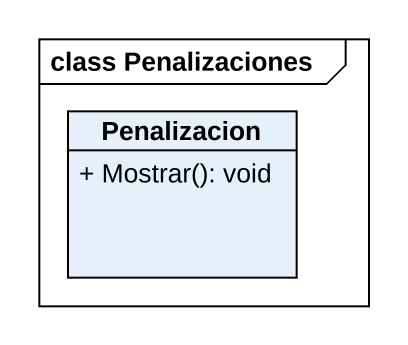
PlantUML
@startuml
mainframe class Penalizaciones
hide circle
hide empty members
skinparam classAttributeIconSize 0
class Penalizacion {
  + Mostrar(): void
}
@enduml
